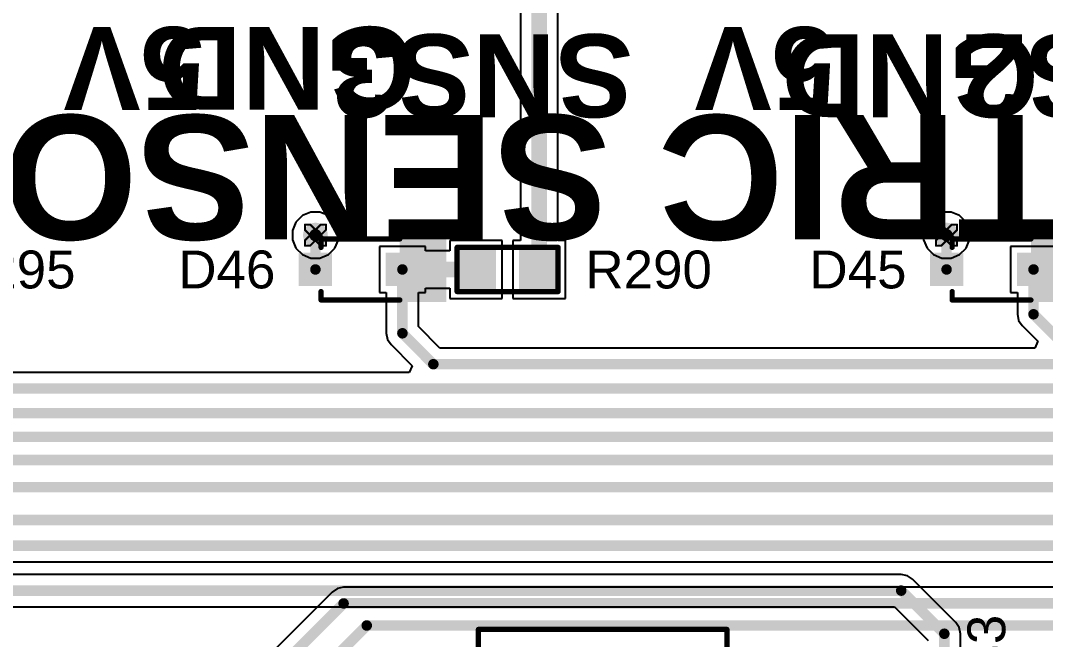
# Model space of a CAD drawing. Header units: inches. Extents: x -11 to 5379, y 0 to 5429.
# Drawn here: x 120.12 to 144.87, y 84.68 to 99.62 of the extents above; entities that cross this region are included whole.
import ezdxf

# ---------------------------------------------------------------- set-up
doc = ezdxf.new("R2010")
doc.units = ezdxf.units.IN
for name, color, linetype in [('Bottom Layer', 5, 'Continuous'), ('Drill Drawing', 1, 'Continuous'), ('GND', 16, 'Continuous'), ('PWR', 76, 'Continuous'), ('Top Layer', 1, 'Continuous'), ('Top Overlay', 2, 'Continuous'), ('Top Paste', 8, 'Continuous'), ('Top Solder', 216, 'Continuous'), ('Via Holes', 16, 'Continuous')]:
    doc.layers.add(name, color=color, linetype=linetype)
doc.styles.add('Arial', font='', dxfattribs={"height": 0.2})
doc.styles.add('Arial_Bold', font='', dxfattribs={"height": 0.2})
doc.styles.get('Arial').set_extended_font_data('Arial')
doc.styles.get('Arial_Bold').set_extended_font_data('Arial', bold=True)

# ---------------------------------------------------------------- blocks, each defined once
blk = doc.blocks.new('DSIC03LSGET_87')
at = {"layer": 'Top Layer'}
for points in [[(-5.642991, 3.302), (-3.356991, 3.302), (-3.356991, 1.778), (-5.642991, 1.778)], [(3.356991, 3.302), (5.642991, 3.302), (5.642991, 1.778), (3.356991, 1.778)], [(-5.642991, 0.762), (-3.356991, 0.762), (-3.356991, -0.762), (-5.642991, -0.762)], [(3.356991, 0.762), (5.642991, 0.762), (5.642991, -0.762), (3.356991, -0.762)], [(-5.642991, -1.778), (-3.356991, -1.778), (-3.356991, -3.302), (-5.642991, -3.302)], [(3.356991, -1.778), (5.642991, -1.778), (5.642991, -3.302), (3.356991, -3.302)]]:
    blk.add_hatch(color=1, dxfattribs=at).paths.add_polyline_path(points)
at = {"layer": 'Top Paste'}
for points in [[(-5.642991, 3.302), (-3.356991, 3.302), (-3.356991, 1.778), (-5.642991, 1.778)], [(3.356991, 3.302), (5.642991, 3.302), (5.642991, 1.778), (3.356991, 1.778)], [(-5.642991, 0.762), (-3.356991, 0.762), (-3.356991, -0.762), (-5.642991, -0.762)], [(3.356991, 0.762), (5.642991, 0.762), (5.642991, -0.762), (3.356991, -0.762)], [(-5.642991, -1.778), (-3.356991, -1.778), (-3.356991, -3.302), (-5.642991, -3.302)], [(3.356991, -1.778), (5.642991, -1.778), (5.642991, -3.302), (3.356991, -3.302)]]:
    blk.add_hatch(color=8, dxfattribs=at).paths.add_polyline_path(points)
at = {"layer": 'Top Solder'}
for points in [[(-5.693791, 3.3528), (-3.306191, 3.3528), (-3.306191, 1.7272), (-5.693791, 1.7272)], [(3.306191, 3.3528), (5.693791, 3.3528), (5.693791, 1.7272), (3.306191, 1.7272)], [(-5.693791, 0.8128), (-3.306191, 0.8128), (-3.306191, -0.8128), (-5.693791, -0.8128)], [(3.306191, 0.8128), (5.693791, 0.8128), (5.693791, -0.8128), (3.306191, -0.8128)], [(-5.693791, -1.7272), (-3.306191, -1.7272), (-3.306191, -3.3528), (-5.693791, -3.3528)], [(3.306191, -1.7272), (5.693791, -1.7272), (5.693791, -3.3528), (3.306191, -3.3528)]]:
    blk.add_hatch(color=216, dxfattribs=at).paths.add_polyline_path(points)
at = {"layer": 'Top Overlay'}
for points in [[(2.999994, 3.81, 0.127, 0.127, 0), (-2.999994, 3.81, 0.127, 0.127, 0)], [(-2.999994, 3.81, 0.127, 0.127, 0), (-2.999994, -3.81, 0.127, 0.127, 0)], [(2.999994, 3.81, 0.127, 0.127, 0), (2.999994, -3.81, 0.127, 0.127, 0)], [(-1.4986, 3.2258, 0.127, 0.127, 0), (-1.4986, 1.778, 0.127, 0.127, 0)], [(1.651, 3.2258, 0.127, 0.127, 0), (-1.4986, 3.2258, 0.127, 0.127, 0)], [(-0.9652, 3.2258, 0.127, 0.127, 0), (-0.9652, 1.8034, 0.127, 0.127, 0)], [(0.0254, 3.2258, 0.127, 0.127, 0), (-0.9652, 3.2258, 0.127, 0.127, 0)], [(0.0254, 3.2258, 0.127, 0.127, 0), (0.0254, 1.8034, 0.127, 0.127, 0)], [(1.651, 3.2258, 0.127, 0.127, 0), (1.651, 1.778, 0.127, 0.127, 0)], [(1.651, 1.778, 0.127, 0.127, 0), (-1.4986, 1.778, 0.127, 0.127, 0)], [(0.0254, 1.8034, 0.127, 0.127, 0), (-0.9652, 1.8034, 0.127, 0.127, 0)], [(-1.4986, 0.6858, 0.127, 0.127, 0), (-1.4986, -0.762, 0.127, 0.127, 0)], [(1.651, 0.6858, 0.127, 0.127, 0), (-1.4986, 0.6858, 0.127, 0.127, 0)], [(-0.9652, 0.6858, 0.127, 0.127, 0), (-0.9652, -0.7366, 0.127, 0.127, 0)], [(0.0254, 0.6858, 0.127, 0.127, 0), (-0.9652, 0.6858, 0.127, 0.127, 0)], [(0.0254, 0.6858, 0.127, 0.127, 0), (0.0254, -0.7366, 0.127, 0.127, 0)], [(1.651, 0.6858, 0.127, 0.127, 0), (1.651, -0.762, 0.127, 0.127, 0)], [(1.651, -0.762, 0.127, 0.127, 0), (-1.4986, -0.762, 0.127, 0.127, 0)], [(0.0254, -0.7366, 0.127, 0.127, 0), (-0.9652, -0.7366, 0.127, 0.127, 0)], [(-1.4732, -1.8034, 0.127, 0.127, 0), (-1.4732, -3.2512, 0.127, 0.127, 0)], [(1.6764, -1.8034, 0.127, 0.127, 0), (-1.4732, -1.8034, 0.127, 0.127, 0)], [(-0.9398, -1.8034, 0.127, 0.127, 0), (-0.9398, -3.2258, 0.127, 0.127, 0)], [(0.0508, -1.8034, 0.127, 0.127, 0), (-0.9398, -1.8034, 0.127, 0.127, 0)], [(0.0508, -1.8034, 0.127, 0.127, 0), (0.0508, -3.2258, 0.127, 0.127, 0)], [(1.6764, -1.8034, 0.127, 0.127, 0), (1.6764, -3.2512, 0.127, 0.127, 0)], [(1.6764, -3.2512, 0.127, 0.127, 0), (-1.4732, -3.2512, 0.127, 0.127, 0)], [(0.0508, -3.2258, 0.127, 0.127, 0), (-0.9398, -3.2258, 0.127, 0.127, 0)], [(2.999994, -3.81, 0.127, 0.127, 0), (-2.999994, -3.81, 0.127, 0.127, 0)]]:
    blk.add_lwpolyline(points, format="xyseb", dxfattribs=at)
for points in [[(-3.031744, 3.81, 0.0635, 0.0635, 1), (-2.968244, 3.81, 0.0635, 0.0635, 1)], [(-3.031744, 3.81, 0.0635, 0.0635, 1), (-2.968244, 3.81, 0.0635, 0.0635, 1)], [(2.968244, 3.81, 0.0635, 0.0635, 1), (3.031744, 3.81, 0.0635, 0.0635, 1)], [(2.968244, 3.81, 0.0635, 0.0635, 1), (3.031744, 3.81, 0.0635, 0.0635, 1)], [(-1.53035, 3.2258, 0.0635, 0.0635, 1), (-1.46685, 3.2258, 0.0635, 0.0635, 1)], [(-1.53035, 3.2258, 0.0635, 0.0635, 1), (-1.46685, 3.2258, 0.0635, 0.0635, 1)], [(-0.99695, 3.2258, 0.0635, 0.0635, 1), (-0.93345, 3.2258, 0.0635, 0.0635, 1)], [(-0.99695, 3.2258, 0.0635, 0.0635, 1), (-0.93345, 3.2258, 0.0635, 0.0635, 1)], [(-0.00635, 3.2258, 0.0635, 0.0635, 1), (0.05715, 3.2258, 0.0635, 0.0635, 1)], [(-0.00635, 3.2258, 0.0635, 0.0635, 1), (0.05715, 3.2258, 0.0635, 0.0635, 1)], [(1.61925, 3.2258, 0.0635, 0.0635, 1), (1.68275, 3.2258, 0.0635, 0.0635, 1)], [(1.61925, 3.2258, 0.0635, 0.0635, 1), (1.68275, 3.2258, 0.0635, 0.0635, 1)], [(-1.53035, 1.778, 0.0635, 0.0635, 1), (-1.46685, 1.778, 0.0635, 0.0635, 1)], [(-1.53035, 1.778, 0.0635, 0.0635, 1), (-1.46685, 1.778, 0.0635, 0.0635, 1)], [(-0.99695, 1.8034, 0.0635, 0.0635, 1), (-0.93345, 1.8034, 0.0635, 0.0635, 1)], [(-0.99695, 1.8034, 0.0635, 0.0635, 1), (-0.93345, 1.8034, 0.0635, 0.0635, 1)], [(-0.00635, 1.8034, 0.0635, 0.0635, 1), (0.05715, 1.8034, 0.0635, 0.0635, 1)], [(-0.00635, 1.8034, 0.0635, 0.0635, 1), (0.05715, 1.8034, 0.0635, 0.0635, 1)], [(1.61925, 1.778, 0.0635, 0.0635, 1), (1.68275, 1.778, 0.0635, 0.0635, 1)], [(1.61925, 1.778, 0.0635, 0.0635, 1), (1.68275, 1.778, 0.0635, 0.0635, 1)], [(-1.53035, 0.6858, 0.0635, 0.0635, 1), (-1.46685, 0.6858, 0.0635, 0.0635, 1)], [(-1.53035, 0.6858, 0.0635, 0.0635, 1), (-1.46685, 0.6858, 0.0635, 0.0635, 1)], [(-0.99695, 0.6858, 0.0635, 0.0635, 1), (-0.93345, 0.6858, 0.0635, 0.0635, 1)], [(-0.99695, 0.6858, 0.0635, 0.0635, 1), (-0.93345, 0.6858, 0.0635, 0.0635, 1)], [(-0.00635, 0.6858, 0.0635, 0.0635, 1), (0.05715, 0.6858, 0.0635, 0.0635, 1)], [(-0.00635, 0.6858, 0.0635, 0.0635, 1), (0.05715, 0.6858, 0.0635, 0.0635, 1)], [(1.61925, 0.6858, 0.0635, 0.0635, 1), (1.68275, 0.6858, 0.0635, 0.0635, 1)], [(1.61925, 0.6858, 0.0635, 0.0635, 1), (1.68275, 0.6858, 0.0635, 0.0635, 1)], [(-1.53035, -0.762, 0.0635, 0.0635, 1), (-1.46685, -0.762, 0.0635, 0.0635, 1)], [(-1.53035, -0.762, 0.0635, 0.0635, 1), (-1.46685, -0.762, 0.0635, 0.0635, 1)], [(-0.99695, -0.7366, 0.0635, 0.0635, 1), (-0.93345, -0.7366, 0.0635, 0.0635, 1)], [(-0.99695, -0.7366, 0.0635, 0.0635, 1), (-0.93345, -0.7366, 0.0635, 0.0635, 1)], [(-0.00635, -0.7366, 0.0635, 0.0635, 1), (0.05715, -0.7366, 0.0635, 0.0635, 1)], [(-0.00635, -0.7366, 0.0635, 0.0635, 1), (0.05715, -0.7366, 0.0635, 0.0635, 1)], [(1.61925, -0.762, 0.0635, 0.0635, 1), (1.68275, -0.762, 0.0635, 0.0635, 1)], [(1.61925, -0.762, 0.0635, 0.0635, 1), (1.68275, -0.762, 0.0635, 0.0635, 1)], [(-1.50495, -1.8034, 0.0635, 0.0635, 1), (-1.44145, -1.8034, 0.0635, 0.0635, 1)], [(-1.50495, -1.8034, 0.0635, 0.0635, 1), (-1.44145, -1.8034, 0.0635, 0.0635, 1)], [(-0.97155, -1.8034, 0.0635, 0.0635, 1), (-0.90805, -1.8034, 0.0635, 0.0635, 1)], [(-0.97155, -1.8034, 0.0635, 0.0635, 1), (-0.90805, -1.8034, 0.0635, 0.0635, 1)], [(0.01905, -1.8034, 0.0635, 0.0635, 1), (0.08255, -1.8034, 0.0635, 0.0635, 1)], [(0.01905, -1.8034, 0.0635, 0.0635, 1), (0.08255, -1.8034, 0.0635, 0.0635, 1)], [(1.64465, -1.8034, 0.0635, 0.0635, 1), (1.70815, -1.8034, 0.0635, 0.0635, 1)], [(1.64465, -1.8034, 0.0635, 0.0635, 1), (1.70815, -1.8034, 0.0635, 0.0635, 1)], [(-1.50495, -3.2512, 0.0635, 0.0635, 1), (-1.44145, -3.2512, 0.0635, 0.0635, 1)], [(-1.50495, -3.2512, 0.0635, 0.0635, 1), (-1.44145, -3.2512, 0.0635, 0.0635, 1)], [(-0.97155, -3.2258, 0.0635, 0.0635, 1), (-0.90805, -3.2258, 0.0635, 0.0635, 1)], [(-0.97155, -3.2258, 0.0635, 0.0635, 1), (-0.90805, -3.2258, 0.0635, 0.0635, 1)], [(0.01905, -3.2258, 0.0635, 0.0635, 1), (0.08255, -3.2258, 0.0635, 0.0635, 1)], [(0.01905, -3.2258, 0.0635, 0.0635, 1), (0.08255, -3.2258, 0.0635, 0.0635, 1)], [(1.64465, -3.2512, 0.0635, 0.0635, 1), (1.70815, -3.2512, 0.0635, 0.0635, 1)], [(1.64465, -3.2512, 0.0635, 0.0635, 1), (1.70815, -3.2512, 0.0635, 0.0635, 1)], [(-3.031744, -3.81, 0.0635, 0.0635, 1), (-2.968244, -3.81, 0.0635, 0.0635, 1)], [(-3.031744, -3.81, 0.0635, 0.0635, 1), (-2.968244, -3.81, 0.0635, 0.0635, 1)], [(2.968244, -3.81, 0.0635, 0.0635, 1), (3.031744, -3.81, 0.0635, 0.0635, 1)], [(2.968244, -3.81, 0.0635, 0.0635, 1), (3.031744, -3.81, 0.0635, 0.0635, 1)]]:
    blk.add_lwpolyline(points, format="xyseb", close=True, dxfattribs=at)
at = {"layer": 'Top Overlay', "style": 'Arial'}
for s, height, rotation, p in [('ON', 0.762, -90, (1.955803, 3.530597)), ('1', 0.899998, 90, (-1.886791, 2.717805)), ('2', 0.899998, 90, (-1.861391, 0.203205)), ('3', 0.899998, 90, (-1.835991, -2.285995))]:
    blk.add_text(s, height=height, rotation=rotation, dxfattribs=at).set_placement(p)
blk = doc.blocks.new('R___0603_228')
at = {"layer": 'Top Layer'}
for points in [[(-0.381, 0.4445), (-0.381, -0.4445), (-1.143, -0.4445), (-1.143, 0.4445)], [(1.143, 0.4445), (1.143, -0.4445), (0.381, -0.4445), (0.381, 0.4445)]]:
    blk.add_hatch(color=1, dxfattribs=at).paths.add_polyline_path(points)
at = {"layer": 'Top Paste'}
for points in [[(-0.381, 0.4445), (-0.381, -0.4445), (-1.143, -0.4445), (-1.143, 0.4445)], [(1.143, 0.4445), (1.143, -0.4445), (0.381, -0.4445), (0.381, 0.4445)]]:
    blk.add_hatch(color=8, dxfattribs=at).paths.add_polyline_path(points)
at = {"layer": 'Top Solder'}
for points in [[(-0.2794, 0.5461), (-0.2794, -0.5461), (-1.2446, -0.5461), (-1.2446, 0.5461)], [(1.2446, 0.5461), (1.2446, -0.5461), (0.2794, -0.5461), (0.2794, 0.5461)]]:
    blk.add_hatch(color=216, dxfattribs=at).paths.add_polyline_path(points)
at = {"layer": 'Top Overlay'}
for points in [[(-1.2192, 0.5334, 0.127, 0.127, 0), (1.2192, 0.5334, 0.127, 0.127, 0)], [(-1.2192, -0.5334, 0.127, 0.127, 0), (-1.2192, 0.5334, 0.127, 0.127, 0)], [(1.2192, -0.5334, 0.127, 0.127, 0), (1.2192, 0.5334, 0.127, 0.127, 0)], [(-1.2192, -0.5334, 0.127, 0.127, 0), (1.2192, -0.5334, 0.127, 0.127, 0)]]:
    blk.add_lwpolyline(points, format="xyseb", dxfattribs=at)
for points in [[(-1.25095, 0.5334, 0.0635, 0.0635, 1), (-1.18745, 0.5334, 0.0635, 0.0635, 1)], [(-1.25095, 0.5334, 0.0635, 0.0635, 1), (-1.18745, 0.5334, 0.0635, 0.0635, 1)], [(1.18745, 0.5334, 0.0635, 0.0635, 1), (1.25095, 0.5334, 0.0635, 0.0635, 1)], [(1.18745, 0.5334, 0.0635, 0.0635, 1), (1.25095, 0.5334, 0.0635, 0.0635, 1)], [(-1.25095, -0.5334, 0.0635, 0.0635, 1), (-1.18745, -0.5334, 0.0635, 0.0635, 1)], [(-1.25095, -0.5334, 0.0635, 0.0635, 1), (-1.18745, -0.5334, 0.0635, 0.0635, 1)], [(1.18745, -0.5334, 0.0635, 0.0635, 1), (1.25095, -0.5334, 0.0635, 0.0635, 1)], [(1.18745, -0.5334, 0.0635, 0.0635, 1), (1.25095, -0.5334, 0.0635, 0.0635, 1)]]:
    blk.add_lwpolyline(points, format="xyseb", close=True, dxfattribs=at)
blk = doc.blocks.new('SOD323F_539')
at = {"layer": 'Top Layer'}
for points in [[(-1.35, 0.3), (-0.75, 0.3), (-0.75, -0.3), (-1.35, -0.3)], [(0.75, 0.3), (1.35, 0.3), (1.35, -0.3), (0.75, -0.3)]]:
    blk.add_hatch(color=1, dxfattribs=at).paths.add_polyline_path(points)
at = {"layer": 'Top Overlay'}
for points in [[(0.988, 0.385), (2.108, 0.385), (2.108, 0.791), (0.988, 0.791)], [(1.422, -0.406), (2.108, -0.406), (2.108, 0.457), (1.422, 0.457)], [(0.988, -0.784), (2.108, -0.784), (2.108, -0.377), (0.988, -0.377)]]:
    blk.add_hatch(color=2, dxfattribs=at).paths.add_polyline_path(points)
at = {"layer": 'Top Paste'}
for points in [[(-1.35, 0.3), (-0.75, 0.3), (-0.75, -0.3), (-1.35, -0.3)], [(0.75, 0.3), (1.35, 0.3), (1.35, -0.3), (0.75, -0.3)]]:
    blk.add_hatch(color=8, dxfattribs=at).paths.add_polyline_path(points)
at = {"layer": 'Top Solder'}
for points in [[(-1.452, 0.402), (-0.648, 0.402), (-0.648, -0.402), (-1.452, -0.402)], [(0.648, 0.402), (1.452, 0.402), (1.452, -0.402), (0.648, -0.402)]]:
    blk.add_hatch(color=216, dxfattribs=at).paths.add_polyline_path(points)
at = {"layer": 'Top Overlay'}
for points in [[(-0.914, 0.737, 0.127, 0.127, 0), (0.988, 0.737, 0.127, 0.127, 0)], [(-0.914, 0.533, 0.127, 0.127, 0), (-0.914, 0.737, 0.127, 0.127, 0)], [(-0.914, -0.737, 0.127, 0.127, 0), (-0.914, -0.533, 0.127, 0.127, 0)], [(-0.914, -0.737, 0.127, 0.127, 0), (0.988, -0.737, 0.127, 0.127, 0)]]:
    blk.add_lwpolyline(points, format="xyseb", dxfattribs=at)
for points in [[(-0.946, 0.737, 0.0635, 0.0635, 1), (-0.883, 0.737, 0.0635, 0.0635, 1)], [(-0.946, 0.737, 0.0635, 0.0635, 1), (-0.883, 0.737, 0.0635, 0.0635, 1)], [(0.957, 0.737, 0.0635, 0.0635, 1), (1.02, 0.737, 0.0635, 0.0635, 1)], [(-0.946, 0.533, 0.0635, 0.0635, 1), (-0.883, 0.533, 0.0635, 0.0635, 1)], [(-0.946, -0.533, 0.0635, 0.0635, 1), (-0.883, -0.533, 0.0635, 0.0635, 1)], [(-0.946, -0.737, 0.0635, 0.0635, 1), (-0.883, -0.737, 0.0635, 0.0635, 1)], [(-0.946, -0.737, 0.0635, 0.0635, 1), (-0.883, -0.737, 0.0635, 0.0635, 1)], [(0.957, -0.737, 0.0635, 0.0635, 1), (1.02, -0.737, 0.0635, 0.0635, 1)]]:
    blk.add_lwpolyline(points, format="xyseb", close=True, dxfattribs=at)
blk = doc.blocks.new('SOD323F_540')
at = {"layer": 'Top Layer'}
for points in [[(-1.35, 0.3), (-0.75, 0.3), (-0.75, -0.3), (-1.35, -0.3)], [(0.75, 0.3), (1.35, 0.3), (1.35, -0.3), (0.75, -0.3)]]:
    blk.add_hatch(color=1, dxfattribs=at).paths.add_polyline_path(points)
at = {"layer": 'Top Overlay'}
for points in [[(0.988, 0.385), (2.108, 0.385), (2.108, 0.791), (0.988, 0.791)], [(1.422, -0.406), (2.108, -0.406), (2.108, 0.457), (1.422, 0.457)], [(0.988, -0.784), (2.108, -0.784), (2.108, -0.377), (0.988, -0.377)]]:
    blk.add_hatch(color=2, dxfattribs=at).paths.add_polyline_path(points)
at = {"layer": 'Top Paste'}
for points in [[(-1.35, 0.3), (-0.75, 0.3), (-0.75, -0.3), (-1.35, -0.3)], [(0.75, 0.3), (1.35, 0.3), (1.35, -0.3), (0.75, -0.3)]]:
    blk.add_hatch(color=8, dxfattribs=at).paths.add_polyline_path(points)
at = {"layer": 'Top Solder'}
for points in [[(-1.452, 0.402), (-0.648, 0.402), (-0.648, -0.402), (-1.452, -0.402)], [(0.648, 0.402), (1.452, 0.402), (1.452, -0.402), (0.648, -0.402)]]:
    blk.add_hatch(color=216, dxfattribs=at).paths.add_polyline_path(points)
at = {"layer": 'Top Overlay'}
for points in [[(-0.914, 0.737, 0.127, 0.127, 0), (0.988, 0.737, 0.127, 0.127, 0)], [(-0.914, 0.533, 0.127, 0.127, 0), (-0.914, 0.737, 0.127, 0.127, 0)], [(-0.914, -0.737, 0.127, 0.127, 0), (-0.914, -0.533, 0.127, 0.127, 0)], [(-0.914, -0.737, 0.127, 0.127, 0), (0.988, -0.737, 0.127, 0.127, 0)]]:
    blk.add_lwpolyline(points, format="xyseb", dxfattribs=at)
for points in [[(-0.946, 0.737, 0.0635, 0.0635, 1), (-0.883, 0.737, 0.0635, 0.0635, 1)], [(-0.946, 0.737, 0.0635, 0.0635, 1), (-0.883, 0.737, 0.0635, 0.0635, 1)], [(0.957, 0.737, 0.0635, 0.0635, 1), (1.02, 0.737, 0.0635, 0.0635, 1)], [(-0.946, 0.533, 0.0635, 0.0635, 1), (-0.883, 0.533, 0.0635, 0.0635, 1)], [(-0.946, -0.533, 0.0635, 0.0635, 1), (-0.883, -0.533, 0.0635, 0.0635, 1)], [(-0.946, -0.737, 0.0635, 0.0635, 1), (-0.883, -0.737, 0.0635, 0.0635, 1)], [(-0.946, -0.737, 0.0635, 0.0635, 1), (-0.883, -0.737, 0.0635, 0.0635, 1)], [(0.957, -0.737, 0.0635, 0.0635, 1), (1.02, -0.737, 0.0635, 0.0635, 1)]]:
    blk.add_lwpolyline(points, format="xyseb", close=True, dxfattribs=at)

msp = doc.modelspace()

# ---------------------------------------------------------------- hatches: boundary and pattern name
at = {"layer": 'Bottom Layer'}
h = msp.add_hatch(color=5, dxfattribs=at)
edge = h.paths.add_edge_path()
edge.add_arc((127.244, 94.437), 0.3, 0, 360)
h = msp.add_hatch(color=5, dxfattribs=at)
edge = h.paths.add_edge_path()
edge.add_arc((142.484, 94.437), 0.3, 0, 360)
at = {"layer": 'GND'}
h = msp.add_hatch(color=16, dxfattribs=at)
edge = h.paths.add_edge_path()
edge.add_arc((127.244, 94.437), 0.3, 0, 360)
h = msp.add_hatch(color=16, dxfattribs=at)
edge = h.paths.add_edge_path()
edge.add_arc((142.484, 94.437), 0.3, 0, 360)
at = {"layer": 'PWR'}
h = msp.add_hatch(color=76, dxfattribs=at)
edge = h.paths.add_edge_path()
edge.add_arc((127.244, 94.437), 0.3, 0, 360)
h = msp.add_hatch(color=76, dxfattribs=at)
edge = h.paths.add_edge_path()
edge.add_arc((142.484, 94.437), 0.3, 0, 360)
at = {"layer": 'Top Layer'}
h = msp.add_hatch(color=1, dxfattribs=at)
edge = h.paths.add_edge_path()
edge.add_arc((127.244, 94.437), 0.3, 0, 360)
h = msp.add_hatch(color=1, dxfattribs=at)
edge = h.paths.add_edge_path()
edge.add_arc((142.484, 94.437), 0.3, 0, 360)
at = {"layer": 'Via Holes'}
h = msp.add_hatch(color=7, dxfattribs=at)
edge = h.paths.add_edge_path()
edge.add_arc((127.244, 94.437), 0.15, 0, 360)
h = msp.add_hatch(color=7, dxfattribs=at)
edge = h.paths.add_edge_path()
edge.add_arc((142.484, 94.437), 0.15, 0, 360)

# ---------------------------------------------------------------- linework, layer by layer
at = {"layer": 'Bottom Layer'}
for p, q in [((127.776, 85.906), (127.65, 85.822)), ((127.924, 85.936), (127.776, 85.906)), ((149.022, 85.936), (127.924, 85.936)), ((127.65, 85.822), (123.354, 81.527))]:
    msp.add_line(p, q, dxfattribs=at)
for points in [[(123.35, 80.973, 0.254, 0.254, 0), (127.924, 85.547, 0.254, 0.254, 0)], [(127.924, 85.547, 0.254, 0.254, 0), (179.191, 85.547, 0.254, 0.254, 0)], [(124.442, 80.973, 0.254, 0.254, 0), (128.483, 85.014, 0.254, 0.254, 0)], [(128.483, 85.014, 0.254, 0.254, 0), (178.97, 85.014, 0.254, 0.254, 0)]]:
    msp.add_lwpolyline(points, format="xyseb", dxfattribs=at)
for points in [[(127.861, 85.547, 0.127, 0.127, 1), (127.988, 85.547, 0.127, 0.127, 1)], [(127.861, 85.547, 0.127, 0.127, 1), (127.988, 85.547, 0.127, 0.127, 1)], [(128.42, 85.014, 0.127, 0.127, 1), (128.547, 85.014, 0.127, 0.127, 1)], [(128.42, 85.014, 0.127, 0.127, 1), (128.547, 85.014, 0.127, 0.127, 1)]]:
    msp.add_lwpolyline(points, format="xyseb", close=True, dxfattribs=at)
at = {"layer": 'Drill Drawing'}
for points in [[(126.99, 94.564, 0.0508, 0.0508, 0), (126.99, 94.691, 0.0508, 0.0508, 0)], [(126.99, 94.691, 0.0508, 0.0508, 0), (127.117, 94.691, 0.0508, 0.0508, 0)], [(126.99, 94.564, 0.0508, 0.0508, 0), (127.117, 94.437, 0.0508, 0.0508, 0)], [(127.117, 94.691, 0.0508, 0.0508, 0), (127.244, 94.564, 0.0508, 0.0508, 0)], [(127.244, 94.564, 0.0508, 0.0508, 0), (127.371, 94.691, 0.0508, 0.0508, 0)], [(127.371, 94.691, 0.0508, 0.0508, 0), (127.498, 94.691, 0.0508, 0.0508, 0)], [(127.371, 94.437, 0.0508, 0.0508, 0), (127.498, 94.564, 0.0508, 0.0508, 0)], [(127.498, 94.564, 0.0508, 0.0508, 0), (127.498, 94.691, 0.0508, 0.0508, 0)], [(142.23, 94.564, 0.0508, 0.0508, 0), (142.23, 94.691, 0.0508, 0.0508, 0)], [(142.23, 94.691, 0.0508, 0.0508, 0), (142.357, 94.691, 0.0508, 0.0508, 0)], [(142.23, 94.564, 0.0508, 0.0508, 0), (142.357, 94.437, 0.0508, 0.0508, 0)], [(142.357, 94.691, 0.0508, 0.0508, 0), (142.484, 94.564, 0.0508, 0.0508, 0)], [(142.484, 94.564, 0.0508, 0.0508, 0), (142.611, 94.691, 0.0508, 0.0508, 0)], [(142.611, 94.691, 0.0508, 0.0508, 0), (142.738, 94.691, 0.0508, 0.0508, 0)], [(142.611, 94.437, 0.0508, 0.0508, 0), (142.738, 94.564, 0.0508, 0.0508, 0)], [(142.738, 94.564, 0.0508, 0.0508, 0), (142.738, 94.691, 0.0508, 0.0508, 0)], [(126.99, 94.31, 0.0508, 0.0508, 0), (127.117, 94.437, 0.0508, 0.0508, 0)], [(126.99, 94.183, 0.0508, 0.0508, 0), (126.99, 94.31, 0.0508, 0.0508, 0)], [(127.117, 94.183, 0.0508, 0.0508, 0), (127.244, 94.31, 0.0508, 0.0508, 0)], [(127.244, 94.31, 0.0508, 0.0508, 0), (127.371, 94.183, 0.0508, 0.0508, 0)], [(127.371, 94.437, 0.0508, 0.0508, 0), (127.498, 94.31, 0.0508, 0.0508, 0)], [(127.498, 94.183, 0.0508, 0.0508, 0), (127.498, 94.31, 0.0508, 0.0508, 0)], [(142.23, 94.31, 0.0508, 0.0508, 0), (142.357, 94.437, 0.0508, 0.0508, 0)], [(142.23, 94.183, 0.0508, 0.0508, 0), (142.23, 94.31, 0.0508, 0.0508, 0)], [(142.357, 94.183, 0.0508, 0.0508, 0), (142.484, 94.31, 0.0508, 0.0508, 0)], [(142.484, 94.31, 0.0508, 0.0508, 0), (142.611, 94.183, 0.0508, 0.0508, 0)], [(142.611, 94.437, 0.0508, 0.0508, 0), (142.738, 94.31, 0.0508, 0.0508, 0)], [(142.738, 94.183, 0.0508, 0.0508, 0), (142.738, 94.31, 0.0508, 0.0508, 0)], [(126.99, 94.183, 0.0508, 0.0508, 0), (127.117, 94.183, 0.0508, 0.0508, 0)], [(127.371, 94.183, 0.0508, 0.0508, 0), (127.498, 94.183, 0.0508, 0.0508, 0)], [(142.23, 94.183, 0.0508, 0.0508, 0), (142.357, 94.183, 0.0508, 0.0508, 0)], [(142.611, 94.183, 0.0508, 0.0508, 0), (142.738, 94.183, 0.0508, 0.0508, 0)]]:
    msp.add_lwpolyline(points, format="xyseb", dxfattribs=at)
for points in [[(126.977, 94.691, 0.0254, 0.0254, 1), (127.003, 94.691, 0.0254, 0.0254, 1)], [(126.977, 94.691, 0.0254, 0.0254, 1), (127.003, 94.691, 0.0254, 0.0254, 1)], [(126.977, 94.564, 0.0254, 0.0254, 1), (127.003, 94.564, 0.0254, 0.0254, 1)], [(126.977, 94.564, 0.0254, 0.0254, 1), (127.003, 94.564, 0.0254, 0.0254, 1)], [(127.104, 94.691, 0.0254, 0.0254, 1), (127.13, 94.691, 0.0254, 0.0254, 1)], [(127.104, 94.691, 0.0254, 0.0254, 1), (127.13, 94.691, 0.0254, 0.0254, 1)], [(127.231, 94.564, 0.0254, 0.0254, 1), (127.257, 94.564, 0.0254, 0.0254, 1)], [(127.231, 94.564, 0.0254, 0.0254, 1), (127.257, 94.564, 0.0254, 0.0254, 1)], [(127.358, 94.691, 0.0254, 0.0254, 1), (127.384, 94.691, 0.0254, 0.0254, 1)], [(127.358, 94.691, 0.0254, 0.0254, 1), (127.384, 94.691, 0.0254, 0.0254, 1)], [(127.485, 94.691, 0.0254, 0.0254, 1), (127.511, 94.691, 0.0254, 0.0254, 1)], [(127.485, 94.691, 0.0254, 0.0254, 1), (127.511, 94.691, 0.0254, 0.0254, 1)], [(127.485, 94.564, 0.0254, 0.0254, 1), (127.511, 94.564, 0.0254, 0.0254, 1)], [(127.485, 94.564, 0.0254, 0.0254, 1), (127.511, 94.564, 0.0254, 0.0254, 1)], [(142.217, 94.691, 0.0254, 0.0254, 1), (142.243, 94.691, 0.0254, 0.0254, 1)], [(142.217, 94.691, 0.0254, 0.0254, 1), (142.243, 94.691, 0.0254, 0.0254, 1)], [(142.217, 94.564, 0.0254, 0.0254, 1), (142.243, 94.564, 0.0254, 0.0254, 1)], [(142.217, 94.564, 0.0254, 0.0254, 1), (142.243, 94.564, 0.0254, 0.0254, 1)], [(142.344, 94.691, 0.0254, 0.0254, 1), (142.37, 94.691, 0.0254, 0.0254, 1)], [(142.344, 94.691, 0.0254, 0.0254, 1), (142.37, 94.691, 0.0254, 0.0254, 1)], [(142.471, 94.564, 0.0254, 0.0254, 1), (142.497, 94.564, 0.0254, 0.0254, 1)], [(142.471, 94.564, 0.0254, 0.0254, 1), (142.497, 94.564, 0.0254, 0.0254, 1)], [(142.598, 94.691, 0.0254, 0.0254, 1), (142.624, 94.691, 0.0254, 0.0254, 1)], [(142.598, 94.691, 0.0254, 0.0254, 1), (142.624, 94.691, 0.0254, 0.0254, 1)], [(142.725, 94.691, 0.0254, 0.0254, 1), (142.751, 94.691, 0.0254, 0.0254, 1)], [(142.725, 94.691, 0.0254, 0.0254, 1), (142.751, 94.691, 0.0254, 0.0254, 1)], [(142.725, 94.564, 0.0254, 0.0254, 1), (142.751, 94.564, 0.0254, 0.0254, 1)], [(142.725, 94.564, 0.0254, 0.0254, 1), (142.751, 94.564, 0.0254, 0.0254, 1)], [(126.977, 94.31, 0.0254, 0.0254, 1), (127.003, 94.31, 0.0254, 0.0254, 1)], [(126.977, 94.31, 0.0254, 0.0254, 1), (127.003, 94.31, 0.0254, 0.0254, 1)], [(127.104, 94.437, 0.0254, 0.0254, 1), (127.13, 94.437, 0.0254, 0.0254, 1)], [(127.104, 94.437, 0.0254, 0.0254, 1), (127.13, 94.437, 0.0254, 0.0254, 1)], [(127.231, 94.31, 0.0254, 0.0254, 1), (127.257, 94.31, 0.0254, 0.0254, 1)], [(127.231, 94.31, 0.0254, 0.0254, 1), (127.257, 94.31, 0.0254, 0.0254, 1)], [(127.358, 94.437, 0.0254, 0.0254, 1), (127.384, 94.437, 0.0254, 0.0254, 1)], [(127.358, 94.437, 0.0254, 0.0254, 1), (127.384, 94.437, 0.0254, 0.0254, 1)], [(127.485, 94.31, 0.0254, 0.0254, 1), (127.511, 94.31, 0.0254, 0.0254, 1)], [(127.485, 94.31, 0.0254, 0.0254, 1), (127.511, 94.31, 0.0254, 0.0254, 1)], [(142.217, 94.31, 0.0254, 0.0254, 1), (142.243, 94.31, 0.0254, 0.0254, 1)], [(142.217, 94.31, 0.0254, 0.0254, 1), (142.243, 94.31, 0.0254, 0.0254, 1)], [(142.344, 94.437, 0.0254, 0.0254, 1), (142.37, 94.437, 0.0254, 0.0254, 1)], [(142.344, 94.437, 0.0254, 0.0254, 1), (142.37, 94.437, 0.0254, 0.0254, 1)], [(142.471, 94.31, 0.0254, 0.0254, 1), (142.497, 94.31, 0.0254, 0.0254, 1)], [(142.471, 94.31, 0.0254, 0.0254, 1), (142.497, 94.31, 0.0254, 0.0254, 1)], [(142.598, 94.437, 0.0254, 0.0254, 1), (142.624, 94.437, 0.0254, 0.0254, 1)], [(142.598, 94.437, 0.0254, 0.0254, 1), (142.624, 94.437, 0.0254, 0.0254, 1)], [(142.725, 94.31, 0.0254, 0.0254, 1), (142.751, 94.31, 0.0254, 0.0254, 1)], [(142.725, 94.31, 0.0254, 0.0254, 1), (142.751, 94.31, 0.0254, 0.0254, 1)], [(126.977, 94.183, 0.0254, 0.0254, 1), (127.003, 94.183, 0.0254, 0.0254, 1)], [(126.977, 94.183, 0.0254, 0.0254, 1), (127.003, 94.183, 0.0254, 0.0254, 1)], [(127.104, 94.183, 0.0254, 0.0254, 1), (127.13, 94.183, 0.0254, 0.0254, 1)], [(127.104, 94.183, 0.0254, 0.0254, 1), (127.13, 94.183, 0.0254, 0.0254, 1)], [(127.358, 94.183, 0.0254, 0.0254, 1), (127.384, 94.183, 0.0254, 0.0254, 1)], [(127.358, 94.183, 0.0254, 0.0254, 1), (127.384, 94.183, 0.0254, 0.0254, 1)], [(127.485, 94.183, 0.0254, 0.0254, 1), (127.511, 94.183, 0.0254, 0.0254, 1)], [(127.485, 94.183, 0.0254, 0.0254, 1), (127.511, 94.183, 0.0254, 0.0254, 1)], [(142.217, 94.183, 0.0254, 0.0254, 1), (142.243, 94.183, 0.0254, 0.0254, 1)], [(142.217, 94.183, 0.0254, 0.0254, 1), (142.243, 94.183, 0.0254, 0.0254, 1)], [(142.344, 94.183, 0.0254, 0.0254, 1), (142.37, 94.183, 0.0254, 0.0254, 1)], [(142.344, 94.183, 0.0254, 0.0254, 1), (142.37, 94.183, 0.0254, 0.0254, 1)], [(142.598, 94.183, 0.0254, 0.0254, 1), (142.624, 94.183, 0.0254, 0.0254, 1)], [(142.598, 94.183, 0.0254, 0.0254, 1), (142.624, 94.183, 0.0254, 0.0254, 1)], [(142.725, 94.183, 0.0254, 0.0254, 1), (142.751, 94.183, 0.0254, 0.0254, 1)], [(142.725, 94.183, 0.0254, 0.0254, 1), (142.751, 94.183, 0.0254, 0.0254, 1)]]:
    msp.add_lwpolyline(points, format="xyseb", close=True, dxfattribs=at)
at = {"layer": 'PWR'}
for p, q in [((126.93, 94.907), (126.774, 94.751)), ((127.134, 94.991), (126.93, 94.907)), ((127.354, 94.991), (127.134, 94.991)), ((127.558, 94.907), (127.354, 94.991)), ((127.714, 94.751), (127.558, 94.907)), ((142.17, 94.907), (142.014, 94.751)), ((142.374, 94.991), (142.17, 94.907)), ((142.594, 94.991), (142.374, 94.991)), ((142.798, 94.907), (142.594, 94.991)), ((142.954, 94.751), (142.798, 94.907)), ((126.774, 94.751), (126.69, 94.547)), ((127.798, 94.547), (127.714, 94.751)), ((142.014, 94.751), (141.93, 94.547)), ((143.038, 94.547), (142.954, 94.751)), ((126.69, 94.547), (126.69, 94.327)), ((126.69, 94.327), (126.774, 94.123)), ((127.714, 94.123), (127.798, 94.327)), ((127.798, 94.327), (127.798, 94.547)), ((141.93, 94.547), (141.93, 94.327)), ((141.93, 94.327), (142.014, 94.123)), ((142.954, 94.123), (143.038, 94.327)), ((143.038, 94.327), (143.038, 94.547)), ((126.774, 94.123), (126.93, 93.968)), ((127.558, 93.968), (127.714, 94.123)), ((142.014, 94.123), (142.17, 93.968)), ((142.798, 93.968), (142.954, 94.123)), ((126.93, 93.968), (127.134, 93.883)), ((127.134, 93.883), (127.354, 93.883)), ((127.354, 93.883), (127.558, 93.968)), ((142.17, 93.968), (142.374, 93.883)), ((142.374, 93.883), (142.594, 93.883)), ((142.594, 93.883), (142.798, 93.968))]:
    msp.add_line(p, q, dxfattribs=at)
at = {"layer": 'Top Layer'}
for p, q in [((132.193, 103.477), (132.193, 94.306)), ((133.099, 94.306), (133.099, 103.477)), ((131.757, 94.306), (130.487, 94.306)), ((130.487, 94.306), (130.487, 94.061)), ((131.757, 92.909), (131.757, 94.306)), ((132.193, 94.306), (132.011, 94.306)), ((132.011, 94.306), (132.011, 92.909)), ((133.281, 94.306), (133.099, 94.306)), ((133.281, 92.909), (133.281, 94.306)), ((129.898, 94.162), (128.79, 94.162)), ((128.79, 94.162), (128.79, 93.054)), ((129.898, 94.061), (129.898, 94.162)), ((130.487, 94.061), (129.898, 94.061)), ((145.138, 94.162), (144.03, 94.162)), ((144.03, 94.162), (144.03, 93.054)), ((129.898, 93.054), (129.898, 93.155)), ((129.898, 93.155), (130.487, 93.155)), ((130.487, 93.155), (130.487, 92.909)), ((128.79, 93.054), (128.956, 93.054)), ((128.956, 93.054), (128.956, 92.068)), ((129.733, 92.229), (129.733, 93.054)), ((129.733, 93.054), (129.898, 93.054)), ((130.487, 92.909), (131.757, 92.909)), ((132.011, 92.909), (133.281, 92.909)), ((144.03, 93.054), (144.196, 93.054)), ((144.196, 93.054), (144.196, 92.527)), ((144.196, 92.527), (144.225, 92.378)), ((144.225, 92.378), (144.309, 92.252)), ((130.252, 91.709), (129.733, 92.229)), ((144.309, 92.252), (144.688, 91.874)), ((128.956, 92.068), (128.985, 91.92)), ((128.985, 91.92), (129.069, 91.794)), ((144.688, 91.874), (144.62, 91.709)), ((129.069, 91.794), (129.577, 91.286)), ((144.62, 91.709), (130.252, 91.709)), ((129.509, 91.122), (115.278, 91.122)), ((129.577, 91.286), (129.509, 91.122)), ((114.001, 86.552), (149.016, 86.552)), ((141.39, 86.244), (114.202, 86.244)), ((141.538, 86.215), (141.39, 86.244)), ((141.664, 86.13), (141.538, 86.215)), ((142.705, 85.089), (141.664, 86.13)), ((114.363, 85.467), (141.229, 85.467)), ((141.229, 85.467), (142.042, 84.654)), ((142.789, 84.963), (142.705, 85.089)), ((142.819, 84.815), (142.789, 84.963)), ((142.819, 79.432), (142.819, 84.815))]:
    msp.add_line(p, q, dxfattribs=at)
for points in [[(132.646, 93.608, 0.381, 0.381, 0), (132.646, 104.809, 0.381, 0.381, 0)], [(127.244, 93.608, 0.254, 0.254, 0), (127.244, 94.437, 0.254, 0.254, 0)], [(142.484, 93.608, 0.254, 0.254, 0), (142.484, 94.437, 0.254, 0.254, 0)], [(129.344, 93.608, 0.381, 0.381, 0), (131.122, 93.608, 0.381, 0.381, 0)], [(129.344, 92.068, 0.254, 0.254, 0), (129.344, 93.608, 0.254, 0.254, 0)], [(144.584, 93.608, 0.381, 0.381, 0), (146.362, 93.608, 0.381, 0.381, 0)], [(144.584, 92.527, 0.254, 0.254, 0), (144.584, 93.608, 0.254, 0.254, 0)], [(144.584, 92.527, 0.254, 0.254, 0), (145.187, 91.924, 0.254, 0.254, 0)], [(129.344, 92.068, 0.254, 0.254, 0), (130.091, 91.321, 0.254, 0.254, 0)], [(130.091, 91.321, 0.254, 0.254, 0), (171.497, 91.321, 0.254, 0.254, 0)], [(115.117, 90.734, 0.254, 0.254, 0), (171.12, 90.734, 0.254, 0.254, 0)], [(111.144, 90.138, 0.254, 0.254, 0), (152.763, 90.138, 0.254, 0.254, 0)], [(111.563, 89.567, 0.254, 0.254, 0), (152.527, 89.567, 0.254, 0.254, 0)], [(112.103, 89.011, 0.254, 0.254, 0), (151.434, 89.011, 0.254, 0.254, 0)], [(112.519, 88.352, 0.254, 0.254, 0), (149.667, 88.352, 0.254, 0.254, 0)], [(113.584, 87.559, 0.254, 0.254, 0), (151.219, 87.559, 0.254, 0.254, 0)], [(113.84, 86.941, 0.254, 0.254, 0), (150.96, 86.941, 0.254, 0.254, 0)], [(114.202, 85.856, 0.254, 0.254, 0), (141.39, 85.856, 0.254, 0.254, 0)], [(141.39, 85.856, 0.254, 0.254, 0), (142.43, 84.815, 0.254, 0.254, 0)], [(142.43, 75.286, 0.254, 0.254, 0), (142.43, 84.815, 0.254, 0.254, 0)]]:
    msp.add_lwpolyline(points, format="xyseb", dxfattribs=at)
for points in [[(127.181, 94.437, 0.127, 0.127, 1), (127.308, 94.437, 0.127, 0.127, 1)], [(142.421, 94.437, 0.127, 0.127, 1), (142.548, 94.437, 0.127, 0.127, 1)], [(127.181, 93.608, 0.127, 0.127, 1), (127.308, 93.608, 0.127, 0.127, 1)], [(129.249, 93.608, 0.191, 0.191, 1), (129.439, 93.608, 0.191, 0.191, 1)], [(129.281, 93.608, 0.127, 0.127, 1), (129.408, 93.608, 0.127, 0.127, 1)], [(131.027, 93.608, 0.191, 0.191, 1), (131.217, 93.608, 0.191, 0.191, 1)], [(132.551, 93.608, 0.191, 0.191, 1), (132.741, 93.608, 0.191, 0.191, 1)], [(142.421, 93.608, 0.127, 0.127, 1), (142.548, 93.608, 0.127, 0.127, 1)], [(144.489, 93.608, 0.191, 0.191, 1), (144.679, 93.608, 0.191, 0.191, 1)], [(144.521, 93.608, 0.127, 0.127, 1), (144.648, 93.608, 0.127, 0.127, 1)], [(144.521, 92.527, 0.127, 0.127, 1), (144.648, 92.527, 0.127, 0.127, 1)], [(144.521, 92.527, 0.127, 0.127, 1), (144.648, 92.527, 0.127, 0.127, 1)], [(129.281, 92.068, 0.127, 0.127, 1), (129.408, 92.068, 0.127, 0.127, 1)], [(129.281, 92.068, 0.127, 0.127, 1), (129.408, 92.068, 0.127, 0.127, 1)], [(130.028, 91.321, 0.127, 0.127, 1), (130.155, 91.321, 0.127, 0.127, 1)], [(130.028, 91.321, 0.127, 0.127, 1), (130.155, 91.321, 0.127, 0.127, 1)], [(141.326, 85.856, 0.127, 0.127, 1), (141.453, 85.856, 0.127, 0.127, 1)], [(141.326, 85.856, 0.127, 0.127, 1), (141.453, 85.856, 0.127, 0.127, 1)], [(142.367, 84.815, 0.127, 0.127, 1), (142.494, 84.815, 0.127, 0.127, 1)], [(142.367, 84.815, 0.127, 0.127, 1), (142.494, 84.815, 0.127, 0.127, 1)]]:
    msp.add_lwpolyline(points, format="xyseb", close=True, dxfattribs=at)

# ---------------------------------------------------------------- block references
for name, p in [('SOD323F_539', (128.294, 93.608)), ('SOD323F_540', (143.534, 93.608)), ('R___0603_228', (131.884, 93.608))]:
    msp.add_blockref(name, p)
at = {"rotation": 180}
msp.add_blockref('DSIC03LSGET_87', (134.18, 81.109), dxfattribs=at)

# ---------------------------------------------------------------- texts
at = {"layer": 'Top Overlay'}
for s, height, rotation, style, p in [('5V', 2, 180, 'Arial_Bold', (124.575, 99.46)), ('GND', 2, 180, 'Arial_Bold', (129.655, 99.462)), ('SNS3', 2, 180, 'Arial_Bold', (134.914, 99.284)), ('5V', 2, 180, 'Arial_Bold', (139.815, 99.46)), ('GND', 2, 180, 'Arial_Bold', (144.708, 99.284)), ('SNS2', 2, 180, 'Arial_Bold', (150.148, 99.284)), ('PHOTOELECTRIC SENSOR', 3, 180, 'Arial_Bold', (171.374, 97.333)), ('R333', 0.9144, 90, 'Arial', (143.903, 82.22))]:
    msp.add_text(s, height=height, rotation=rotation, dxfattribs=dict(at, style=style)).set_placement(p)
at = {"layer": 'Top Overlay', "style": 'Arial'}
for s, p in [('R295', (118.397, 93.151)), ('D46', (123.934, 93.151)), ('R290', (133.764, 93.151)), ('D45', (139.174, 93.151))]:
    msp.add_text(s, height=0.9144, dxfattribs=at).set_placement(p)

doc.saveas('drawing.dxf')
